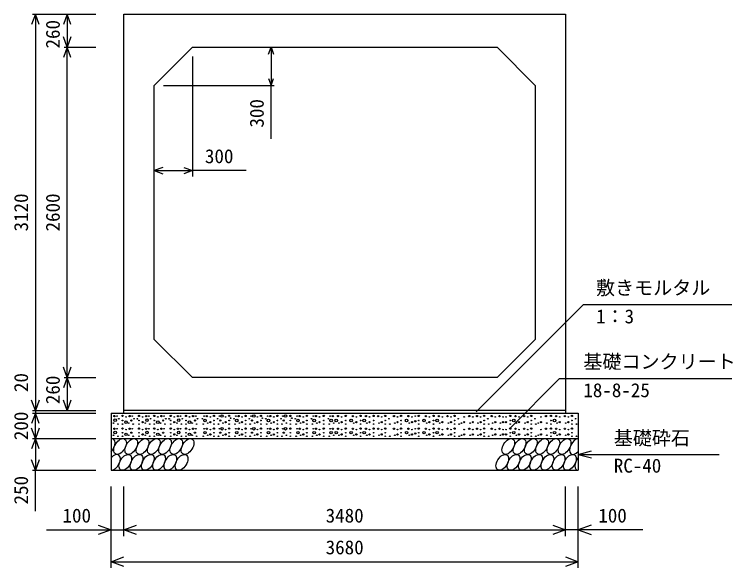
# Model space of a CAD drawing. Units: millimetres, scale not verified. Extents: x -100800 to 100800, y -35640 to 35640.
# Drawn here: x 73956 to 79553, y -13217 to -8860 of the extents above; entities that cross this region are included whole.
import ezdxf
from ezdxf.enums import TextEntityAlignment as Align

# ---------------------------------------------------------------- set-up
doc = ezdxf.new("R2010")
doc.units = ezdxf.units.MM
doc.header["$LTSCALE"] = 120
for name, color, linetype, lineweight in [('0-0_DIM', 7, 'Continuous', 25), ('0-2_HATCH', 6, 'Continuous', 25), ('0-5_OUTLINE', 3, 'Continuous', 25)]:
    doc.layers.add(name, color=color, linetype=linetype, lineweight=lineweight)
doc.styles.add('ＭＳ ゴシック', font='')
doc.styles.get('ＭＳ ゴシック').set_extended_font_data('MS Gothic')

msp = doc.modelspace()

# ---------------------------------------------------------------- linework, layer by layer
at = {"layer": '0-0_DIM'}
for p, q in [((74099, -8859.7), (74599.1, -8859.7)), ((74123, -8859.7), (74123, -11979.7)), ((74373, -8859.7), (74373, -9119.7)), ((74349, -9119.7), (74599.1, -9119.7)), ((74373, -11719.7), (74373, -9119.7)), ((75979.5, -9119.7), (75979.5, -9419.7)), ((75359.1, -9191.7), (75359.1, -10138.3)), ((75131.1, -9419.7), (76003.5, -9419.7)), ((75979.5, -9840.5), (75979.5, -9419.7)), ((75059.1, -10090.3), (75359.1, -10090.3)), ((75783.2, -10090.3), (75359.1, -10090.3)), ((78439, -11145.8), (77594.9, -11989.8)), ((78439, -11145.8), (79744.7, -11145.8)), ((74349, -11719.7), (74599.1, -11719.7)), ((74373, -11719.7), (74373, -11979.7)), ((78251.3, -11726.9), (77858.5, -12119.7)), ((78251.3, -11726.9), (80020.3, -11726.9)), ((74099, -11979.7), (74599.1, -11979.7)), ((74099, -11999.7), (74599.1, -11999.7)), ((74123, -11979.7), (74123, -11999.7)), ((74123, -12199.7), (74123, -11999.7)), ((74099, -12199.7), (74599.1, -12199.7)), ((74123, -12199.7), (74123, -12449.7)), ((78399.1, -12324.7), (78503.4, -12296.7)), ((78399.1, -12324.7), (79508, -12324.7)), ((78399.1, -12324.7), (78503.4, -12352.7)), ((74099, -12449.7), (74599.1, -12449.7)), ((74123, -12771.8), (74123, -12449.7)), ((74719.1, -13216.9), (74719.1, -12577.3)), ((74819.1, -12966.9), (74819.1, -12577.3)), ((78299.1, -12966.9), (78299.1, -12577.3)), ((78399.1, -13216.9), (78399.1, -12577.3)), ((74211.1, -12918.9), (74719.1, -12918.9)), ((74719.1, -12918.9), (74819.1, -12918.9)), ((74819.1, -12918.9), (78299.1, -12918.9)), ((74719.1, -13168.9), (78399.1, -13168.9))]:
    msp.add_line(p, q, dxfattribs=at)
for points in [[(74152.6, -8940.9), (74123, -8859.7), (74093.5, -8940.9)], [(74402.6, -8940.9), (74373, -8859.7), (74343.5, -8940.9)], [(74402.6, -9038.5), (74373, -9119.7), (74343.5, -9038.5)], [(74402.6, -9200.9), (74373, -9119.7), (74343.5, -9200.9)], [(75959.8, -9173.8), (75979.5, -9119.7), (75999.2, -9173.8)], [(75959.8, -9365.6), (75979.5, -9419.7), (75999.2, -9365.6)], [(75126.8, -10065.7), (75059.1, -10090.3), (75126.8, -10115)], [(75291.4, -10065.7), (75359.1, -10090.3), (75291.4, -10115)], [(74402.6, -11638.5), (74373, -11719.7), (74343.5, -11638.5)], [(74402.6, -11800.9), (74373, -11719.7), (74343.5, -11800.9)], [(74152.6, -11898.5), (74123, -11979.7), (74093.5, -11898.5)], [(74402.6, -11898.5), (74373, -11979.7), (74343.5, -11898.5)], [(74152.6, -12080.9), (74123, -11999.7), (74093.5, -12080.9)], [(74152.6, -12118.5), (74123, -12199.7), (74093.5, -12118.5)], [(74152.6, -12280.9), (74123, -12199.7), (74093.5, -12280.9)], [(74152.6, -12368.5), (74123, -12449.7), (74093.5, -12368.5)], [(74617.6, -12882), (74719.1, -12918.9), (74617.6, -12955.9)], [(74920.6, -12955.9), (74819.1, -12918.9), (74920.6, -12882)], [(78197.6, -12882), (78299.1, -12918.9), (78197.6, -12955.9)], [(78907.1, -12918.9), (78399.1, -12918.9), (78299.1, -12918.9)], [(78500.6, -12882), (78399.1, -12918.9), (78500.6, -12955.9)], [(74820.6, -13205.9), (74719.1, -13168.9), (74820.6, -13132)], [(78297.6, -13132), (78399.1, -13168.9), (78297.6, -13205.9)]]:
    msp.add_lwpolyline(points, dxfattribs=at)
at = {"layer": '0-2_HATCH'}
for centre, radius in [((74745.1, -12022.5), 5), ((74766.2, -12022.5), 2.5), ((74809.1, -12021.6), 5), ((74837.1, -12029.5), 2.5), ((74865.1, -12022.5), 5), ((74886.2, -12022.5), 2.5), ((74939.1, -12021.6), 5), ((74967.1, -12029.5), 2.5), ((74995.1, -12022.5), 5), ((75016.2, -12022.5), 2.5), ((75059.1, -12021.6), 5), ((75087.1, -12029.5), 2.5), ((75115.1, -12022.5), 5), ((75136.2, -12022.5), 2.5), ((75189.1, -12021.6), 5), ((75217.1, -12029.5), 2.5), ((75245.1, -12022.5), 5), ((75266.2, -12022.5), 2.5), ((75309.1, -12021.6), 5), ((75337.1, -12029.5), 2.5), ((75365.1, -12022.5), 5), ((75386.2, -12022.5), 2.5), ((75452, -12022.5), 2.5), ((75473.1, -12022.5), 5), ((75501.1, -12029.5), 2.5), ((75529.1, -12021.6), 5), ((75572, -12022.5), 2.5), ((75593.1, -12022.5), 10), ((75621.1, -12029.5), 2.5), ((75649.1, -12021.6), 5), ((75702, -12022.5), 2.5), ((75723.1, -12022.5), 5), ((75751.1, -12029.5), 2.5), ((75779.1, -12021.6), 5), ((75822, -12022.5), 2.5), ((75843.1, -12022.5), 10), ((75871.1, -12029.5), 2.5), ((75899.1, -12021.6), 5), ((75952, -12022.5), 2.5), ((75973.1, -12022.5), 5), ((76001.1, -12029.5), 2.5), ((76029.1, -12021.6), 5), ((76072, -12022.5), 2.5), ((76093.1, -12022.5), 10), ((76131, -12021.6), 5), ((76183.9, -12022.5), 2.5), ((76204.9, -12022.5), 5), ((76232.9, -12029.5), 2.5), ((76261, -12021.6), 5), ((76311.9, -12022.5), 2.5), ((76332.9, -12022.5), 5), ((76361, -12029.5), 2.5), ((76393.9, -12021.6), 5), ((76444.8, -12022.5), 2.5), ((76465.9, -12022.5), 5), ((76506.5, -12022.5), 5), ((76534.6, -12029.5), 2.5), ((76567.5, -12021.6), 5), ((76623.4, -12022.5), 5), ((76651.4, -12029.5), 2.5), ((76684.3, -12021.6), 5), ((76726.1, -12022.5), 5), ((76754.1, -12029.5), 2.5), ((76787, -12021.6), 5), ((76822.3, -12022.5), 5), ((76850.3, -12029.5), 2.5), ((76878.4, -12021.6), 5), ((76947.1, -12022.5), 5), ((76975.1, -12029.5), 2.5), ((77003.2, -12021.6), 5), ((77060.5, -12022.5), 5), ((77088.6, -12029.5), 2.5), ((77114.7, -12022.5), 2.5), ((77142, -12021.6), 5), ((77197.9, -12022.5), 5), ((77226, -12029.5), 2.5), ((77258.9, -12021.6), 5), ((77300.6, -12022.5), 5), ((77328.7, -12029.5), 2.5), ((77368.4, -12022.5), 5), ((77396.4, -12029.5), 2.5), ((77424.5, -12021.6), 5), ((77500.4, -12029.5), 2.5), ((77540.2, -12022.5), 5), ((77568.2, -12029.5), 2.5), ((77601.3, -12022.5), 5), ((77629.3, -12029.5), 2.5), ((77657.3, -12021.6), 5), ((77716.9, -12022.5), 5), ((77745, -12029.5), 2.5), ((77778, -12022.5), 5), ((77806.1, -12029.5), 2.5), ((77830, -12029.5), 2.5), ((77862.9, -12021.6), 5), ((77904.6, -12022.5), 5), ((77932.6, -12029.5), 2.5), ((77972.4, -12022.5), 5), ((78000.4, -12029.5), 2.5), ((78028.5, -12021.6), 5), ((78104.4, -12029.5), 2.5), ((78144.1, -12022.5), 5), ((78183.2, -12021.6), 5), ((78225, -12022.5), 5), ((78253, -12029.5), 2.5), ((78292.8, -12022.5), 5), ((78320.8, -12029.5), 2.5), ((78348.8, -12021.6), 5), ((74738.1, -12077.7), 2.5), ((74751.7, -12055.5), 10), ((74773.2, -12085.6), 2.5), ((74780.2, -12043.5), 2.5), ((74809.1, -12057.5), 2.5), ((74809.1, -12085.6), 2.5), ((74837.1, -12070.7), 10), ((74858.1, -12077.7), 2.5), ((74879.2, -12057.5), 5), ((74893.2, -12085.6), 2.5), ((74900.2, -12043.5), 2.5), ((74926.7, -12044.4), 2.5), ((74939.1, -12057.5), 2.5), ((74939.1, -12085.6), 2.5), ((74967.1, -12070.7), 5), ((74988.1, -12077.7), 2.5), ((75001.7, -12055.5), 10), ((75023.2, -12085.6), 2.5), ((75030.2, -12043.5), 2.5), ((75059.1, -12057.5), 2.5), ((75059.1, -12085.6), 2.5), ((75087.1, -12070.7), 10), ((75108.1, -12077.7), 2.5), ((75129.2, -12057.5), 5), ((75143.2, -12085.6), 2.5), ((75150.2, -12043.5), 2.5), ((75176.7, -12044.4), 2.5), ((75189.1, -12057.5), 2.5), ((75189.1, -12085.6), 2.5), ((75217.1, -12070.7), 5), ((75238.1, -12077.7), 2.5), ((75251.7, -12055.5), 10), ((75273.2, -12085.6), 2.5), ((75280.2, -12043.5), 2.5), ((75309.1, -12057.5), 2.5), ((75309.1, -12085.6), 2.5), ((75337.1, -12070.7), 10), ((75358.1, -12077.7), 2.5), ((75379.2, -12057.5), 5), ((75393.2, -12085.6), 2.5), ((75400.2, -12043.5), 2.5), ((75438, -12043.5), 2.5), ((75445, -12085.6), 2.5), ((75459, -12057.5), 10), ((75480.1, -12077.7), 2.5), ((75501.1, -12070.7), 5), ((75529.1, -12057.5), 2.5), ((75529.1, -12085.6), 2.5), ((75558, -12043.5), 2.5), ((75565, -12085.6), 2.5), ((75579, -12057.5), 5), ((75600.1, -12077.7), 2.5), ((75621.1, -12070.7), 5), ((75649.1, -12057.5), 2.5), ((75649.1, -12085.6), 2.5), ((75660.5, -12039.2), 2.5), ((75688, -12043.5), 2.5), ((75695, -12085.6), 2.5), ((75709, -12057.5), 10), ((75730.1, -12077.7), 2.5), ((75751.1, -12070.7), 5), ((75779.1, -12057.5), 2.5), ((75779.1, -12085.6), 2.5), ((75808, -12043.5), 2.5), ((75815, -12085.6), 2.5), ((75829, -12057.5), 5), ((75850.1, -12077.7), 2.5), ((75871.1, -12070.7), 5), ((75899.1, -12057.5), 2.5), ((75899.1, -12085.6), 2.5), ((75910.5, -12039.2), 2.5), ((75938, -12043.5), 2.5), ((75945, -12085.6), 2.5), ((75959, -12057.5), 10), ((75980.1, -12077.7), 2.5), ((76001.1, -12070.7), 5), ((76029.1, -12057.5), 2.5), ((76029.1, -12085.6), 2.5), ((76058, -12043.5), 2.5), ((76065, -12085.6), 2.5), ((76079, -12057.5), 5), ((76100.1, -12077.7), 2.5), ((76131, -12057.5), 2.5), ((76131, -12085.6), 2.5), ((76142.3, -12039.2), 2.5), ((76169.8, -12043.5), 2.5), ((76176.8, -12085.6), 2.5), ((76190.9, -12057.5), 10), ((76211.9, -12077.7), 2.5), ((76232.9, -12070.7), 5), ((76261, -12057.5), 2.5), ((76261, -12085.6), 2.5), ((76297.9, -12043.5), 2.5), ((76304.9, -12085.6), 2.5), ((76318.9, -12057.5), 10), ((76340, -12077.7), 2.5), ((76361, -12070.7), 5), ((76393.9, -12057.5), 2.5), ((76393.9, -12085.6), 2.5), ((76430.8, -12043.5), 2.5), ((76437.8, -12085.6), 2.5), ((76451.9, -12057.5), 10), ((76472.9, -12077.7), 2.5), ((76492.5, -12057.5), 10), ((76513.6, -12077.7), 2.5), ((76534.6, -12070.7), 5), ((76567.5, -12057.5), 2.5), ((76567.5, -12085.6), 2.5), ((76609.4, -12057.5), 10), ((76630.4, -12077.7), 2.5), ((76651.4, -12070.7), 5), ((76684.3, -12057.5), 2.5), ((76684.3, -12085.6), 2.5), ((76712.1, -12057.5), 10), ((76733.1, -12077.7), 2.5), ((76754.1, -12070.7), 5), ((76787, -12057.5), 2.5), ((76787, -12085.6), 2.5), ((76829.3, -12077.7), 2.5), ((76850.3, -12070.7), 5), ((76878.4, -12057.5), 2.5), ((76878.4, -12085.6), 2.5), ((76907.2, -12043.5), 2.5), ((76914.2, -12085.6), 2.5), ((76954.1, -12077.7), 2.5), ((76975.1, -12070.7), 5), ((77003.2, -12057.5), 2.5), ((77003.2, -12085.6), 2.5), ((77046.5, -12057.5), 10), ((77067.5, -12077.7), 2.5), ((77088.6, -12070.7), 5), ((77114.7, -12063.7), 5), ((77142, -12057.5), 2.5), ((77142, -12085.6), 2.5), ((77183.9, -12057.5), 10), ((77205, -12077.7), 2.5), ((77226, -12070.7), 5), ((77258.9, -12057.5), 2.5), ((77258.9, -12085.6), 2.5), ((77286.6, -12057.5), 10), ((77307.6, -12077.7), 2.5), ((77328.7, -12070.7), 5), ((77375.4, -12077.7), 2.5), ((77396.4, -12070.7), 5), ((77424.5, -12057.5), 2.5), ((77424.5, -12085.6), 2.5), ((77453.4, -12043.5), 2.5), ((77460.4, -12085.6), 2.5), ((77479.4, -12077.7), 2.5), ((77500.4, -12070.7), 5), ((77547.2, -12077.7), 2.5), ((77568.2, -12070.7), 5), ((77608.3, -12077.7), 2.5), ((77629.3, -12070.7), 5), ((77657.3, -12057.5), 2.5), ((77657.3, -12085.6), 2.5), ((77686.2, -12043.5), 2.5), ((77693.2, -12085.6), 2.5), ((77724, -12077.7), 2.5), ((77745, -12070.7), 5), ((77785, -12077.7), 2.5), ((77806.1, -12070.7), 5), ((77830, -12070.7), 5), ((77862.9, -12057.5), 2.5), ((77862.9, -12085.6), 2.5), ((77890.6, -12057.5), 10), ((77911.6, -12077.7), 2.5), ((77932.6, -12070.7), 5), ((77979.4, -12077.7), 2.5), ((78000.4, -12070.7), 5), ((78028.5, -12057.5), 2.5), ((78028.5, -12085.6), 2.5), ((78057.3, -12043.5), 2.5), ((78064.3, -12085.6), 2.5), ((78083.4, -12077.7), 2.5), ((78104.4, -12070.7), 5), ((78151.1, -12077.7), 2.5), ((78183.2, -12057.5), 2.5), ((78183.2, -12085.6), 2.5), ((78211, -12057.5), 10), ((78232, -12077.7), 2.5), ((78253, -12070.7), 5), ((78299.8, -12077.7), 2.5), ((78320.8, -12070.7), 5), ((78348.8, -12057.5), 2.5), ((78348.8, -12085.6), 2.5), ((78377.7, -12043.5), 2.5), ((78384.7, -12085.6), 2.5), ((74745.1, -12122.5), 5), ((74751.7, -12151.6), 10), ((74766.2, -12122.5), 2.5), ((74809.1, -12121.6), 5), ((74837.1, -12129.5), 2.5), ((74865.1, -12122.5), 5), ((74886.2, -12122.5), 2.5), ((74939.1, -12121.6), 5), ((74967.1, -12129.5), 2.5), ((74995.1, -12122.5), 5), ((75001.7, -12151.6), 10), ((75016.2, -12122.5), 2.5), ((75059.1, -12121.6), 5), ((75087.1, -12129.5), 2.5), ((75115.1, -12122.5), 5), ((75136.2, -12122.5), 2.5), ((75189.1, -12121.6), 5), ((75217.1, -12129.5), 2.5), ((75245.1, -12122.5), 5), ((75251.7, -12151.6), 10), ((75266.2, -12122.5), 2.5), ((75309.1, -12121.6), 5), ((75337.1, -12129.5), 2.5), ((75365.1, -12122.5), 5), ((75386.2, -12122.5), 2.5), ((75459, -12153.6), 10), ((75452, -12122.5), 2.5), ((75473.1, -12122.5), 5), ((75501.1, -12129.5), 2.5), ((75529.1, -12121.6), 5), ((75572, -12122.5), 2.5), ((75593.1, -12122.5), 10), ((75621.1, -12129.5), 2.5), ((75649.1, -12121.6), 5), ((75709, -12153.6), 10), ((75702, -12122.5), 2.5), ((75723.1, -12122.5), 5), ((75751.1, -12129.5), 2.5), ((75779.1, -12121.6), 5), ((75822, -12122.5), 2.5), ((75843.1, -12122.5), 10), ((75871.1, -12129.5), 2.5), ((75899.1, -12121.6), 5), ((75959, -12153.6), 10), ((75952, -12122.5), 2.5), ((75973.1, -12122.5), 5), ((76001.1, -12129.5), 2.5), ((76029.1, -12121.6), 5), ((76072, -12122.5), 2.5), ((76093.1, -12122.5), 10), ((76131, -12121.6), 5), ((76190.9, -12153.6), 10), ((76183.9, -12122.5), 2.5), ((76204.9, -12122.5), 5), ((76232.9, -12129.5), 2.5), ((76261, -12121.6), 5), ((76318.9, -12153.6), 10), ((76311.9, -12122.5), 2.5), ((76332.9, -12122.5), 5), ((76361, -12129.5), 2.5), ((76393.9, -12121.6), 5), ((76451.9, -12153.6), 10), ((76444.8, -12122.5), 2.5), ((76465.9, -12122.5), 5), ((76492.5, -12153.6), 10), ((76506.5, -12122.5), 5), ((76534.6, -12129.5), 2.5), ((76567.5, -12121.6), 5), ((76609.4, -12153.6), 10), ((76623.4, -12122.5), 5), ((76651.4, -12129.5), 2.5), ((76684.3, -12121.6), 5), ((76712.1, -12153.6), 10), ((76726.1, -12122.5), 5), ((76754.1, -12129.5), 2.5), ((76787, -12121.6), 5), ((76822.3, -12122.5), 5), ((76850.3, -12129.5), 2.5), ((76878.4, -12121.6), 5), ((76947.1, -12122.5), 5), ((76975.1, -12129.5), 2.5), ((77003.2, -12121.6), 5), ((77046.5, -12153.6), 10), ((77060.5, -12122.5), 5), ((77088.6, -12129.5), 2.5), ((77114.7, -12122.5), 2.5), ((77142, -12121.6), 5), ((77183.9, -12153.6), 10), ((77197.9, -12122.5), 5), ((77226, -12129.5), 2.5), ((77258.9, -12121.6), 5), ((77286.6, -12153.6), 10), ((77300.6, -12122.5), 5), ((77328.7, -12129.5), 2.5), ((77368.4, -12122.5), 5), ((77396.4, -12129.5), 2.5), ((77424.5, -12121.6), 5), ((77500.4, -12129.5), 2.5), ((77540.2, -12122.5), 5), ((77568.2, -12129.5), 2.5), ((77601.3, -12122.5), 5), ((77629.3, -12129.5), 2.5), ((77657.3, -12121.6), 5), ((77716.9, -12122.5), 5), ((77745, -12129.5), 2.5), ((77778, -12122.5), 5), ((77806.1, -12129.5), 2.5), ((77830, -12129.5), 2.5), ((77862.9, -12121.6), 5), ((77890.6, -12153.6), 10), ((77904.6, -12122.5), 5), ((77932.6, -12129.5), 2.5), ((77972.4, -12122.5), 5), ((78000.4, -12129.5), 2.5), ((78028.5, -12121.6), 5), ((78104.4, -12129.5), 2.5), ((78144.1, -12122.5), 5), ((78183.2, -12121.6), 5), ((78211, -12153.6), 10), ((78225, -12122.5), 5), ((78253, -12129.5), 2.5), ((78292.8, -12122.5), 5), ((78320.8, -12129.5), 2.5), ((78348.8, -12121.6), 5), ((74738.1, -12173.8), 2.5), ((74773.2, -12181.6), 2.5), ((74809.1, -12153.6), 2.5), ((74809.1, -12181.6), 2.5), ((74837.1, -12166.8), 10), ((74858.1, -12173.8), 2.5), ((74879.2, -12153.6), 5), ((74893.2, -12181.6), 2.5), ((74939.1, -12153.6), 2.5), ((74939.1, -12181.6), 2.5), ((74967.1, -12166.8), 5), ((74988.1, -12173.8), 2.5), ((75023.2, -12181.6), 2.5), ((75059.1, -12153.6), 2.5), ((75059.1, -12181.6), 2.5), ((75087.1, -12166.8), 10), ((75108.1, -12173.8), 2.5), ((75129.2, -12153.6), 5), ((75143.2, -12181.6), 2.5), ((75189.1, -12153.6), 2.5), ((75189.1, -12181.6), 2.5), ((75217.1, -12166.8), 5), ((75238.1, -12173.8), 2.5), ((75273.2, -12181.6), 2.5), ((75309.1, -12153.6), 2.5), ((75309.1, -12181.6), 2.5), ((75337.1, -12166.8), 10), ((75358.1, -12173.8), 2.5), ((75379.2, -12153.6), 5), ((75393.2, -12181.6), 2.5), ((75445, -12181.6), 2.5), ((75480.1, -12173.8), 2.5), ((75501.1, -12166.8), 5), ((75529.1, -12153.6), 2.5), ((75529.1, -12181.6), 2.5), ((75565, -12181.6), 2.5), ((75579, -12153.6), 5), ((75600.1, -12173.8), 2.5), ((75621.1, -12166.8), 5), ((75649.1, -12153.6), 2.5), ((75649.1, -12181.6), 2.5), ((75695, -12181.6), 2.5), ((75730.1, -12173.8), 2.5), ((75751.1, -12166.8), 5), ((75779.1, -12153.6), 2.5), ((75779.1, -12181.6), 2.5), ((75815, -12181.6), 2.5), ((75829, -12153.6), 5), ((75850.1, -12173.8), 2.5), ((75871.1, -12166.8), 5), ((75899.1, -12153.6), 2.5), ((75899.1, -12181.6), 2.5), ((75945, -12181.6), 2.5), ((75980.1, -12173.8), 2.5), ((76001.1, -12166.8), 5), ((76029.1, -12153.6), 2.5), ((76029.1, -12181.6), 2.5), ((76065, -12181.6), 2.5), ((76079, -12153.6), 5), ((76100.1, -12173.8), 2.5), ((76131, -12153.6), 2.5), ((76131, -12181.6), 2.5), ((76176.8, -12181.6), 2.5), ((76211.9, -12173.8), 2.5), ((76232.9, -12166.8), 5), ((76261, -12153.6), 2.5), ((76261, -12181.6), 2.5), ((76304.9, -12181.6), 2.5), ((76340, -12173.8), 2.5), ((76361, -12166.8), 5), ((76393.9, -12153.6), 2.5), ((76393.9, -12181.6), 2.5), ((76437.8, -12181.6), 2.5), ((76472.9, -12173.8), 2.5), ((76513.6, -12173.8), 2.5), ((76534.6, -12166.8), 5), ((76567.5, -12153.6), 2.5), ((76567.5, -12181.6), 2.5), ((76630.4, -12173.8), 2.5), ((76651.4, -12166.8), 5), ((76684.3, -12153.6), 2.5), ((76684.3, -12181.6), 2.5), ((76733.1, -12173.8), 2.5), ((76754.1, -12166.8), 5), ((76787, -12153.6), 2.5), ((76787, -12181.6), 2.5), ((76829.3, -12173.8), 2.5), ((76850.3, -12166.8), 5), ((76878.4, -12153.6), 2.5), ((76878.4, -12181.6), 2.5), ((76914.2, -12181.6), 2.5), ((76954.1, -12173.8), 2.5), ((76975.1, -12166.8), 5), ((77003.2, -12153.6), 2.5), ((77003.2, -12181.6), 2.5), ((77067.5, -12173.8), 2.5), ((77088.6, -12166.8), 5), ((77114.7, -12159.8), 5), ((77142, -12153.6), 2.5), ((77142, -12181.6), 2.5), ((77205, -12173.8), 2.5), ((77226, -12166.8), 5), ((77258.9, -12153.6), 2.5), ((77258.9, -12181.6), 2.5), ((77307.6, -12173.8), 2.5), ((77328.7, -12166.8), 5), ((77375.4, -12173.8), 2.5), ((77396.4, -12166.8), 5), ((77424.5, -12153.6), 2.5), ((77424.5, -12181.6), 2.5), ((77460.4, -12181.6), 2.5), ((77479.4, -12173.8), 2.5), ((77500.4, -12166.8), 5), ((77547.2, -12173.8), 2.5), ((77568.2, -12166.8), 5), ((77608.3, -12173.8), 2.5), ((77629.3, -12166.8), 5), ((77657.3, -12153.6), 2.5), ((77657.3, -12181.6), 2.5), ((77693.2, -12181.6), 2.5), ((77724, -12173.8), 2.5), ((77745, -12166.8), 5), ((77785, -12173.8), 2.5), ((77806.1, -12166.8), 5), ((77830, -12166.8), 5), ((77862.9, -12153.6), 2.5), ((77862.9, -12181.6), 2.5), ((77911.6, -12173.8), 2.5), ((77932.6, -12166.8), 5), ((77979.4, -12173.8), 2.5), ((78000.4, -12166.8), 5), ((78028.5, -12153.6), 2.5), ((78028.5, -12181.6), 2.5), ((78064.3, -12181.6), 2.5), ((78083.4, -12173.8), 2.5), ((78104.4, -12166.8), 5), ((78151.1, -12173.8), 2.5), ((78183.2, -12153.6), 2.5), ((78183.2, -12181.6), 2.5), ((78232, -12173.8), 2.5), ((78253, -12166.8), 5), ((78299.8, -12173.8), 2.5), ((78320.8, -12166.8), 5), ((78348.8, -12153.6), 2.5), ((78348.8, -12181.6), 2.5), ((78384.7, -12181.6), 2.5)]:
    msp.add_circle(centre, radius, dxfattribs=at)
for centre, start_param, end_param in [((74700.8, -12262.2), 4.335544, 6.724593), ((78379.8, -12262.2), 0.419949, 4.357003), ((74742.3, -12387.2), 3.496422, 7.58605), ((78421.4, -12387.2), 1.28053, 3.496422)]:
    msp.add_ellipse(centre, major_axis=(36.4, 58.9), ratio=0.5792, start_param=start_param, end_param=end_param, dxfattribs=at)
for centre in [(74789.5, -12262.2), (74878.2, -12262.2), (74966.9, -12262.2), (75055.6, -12262.2), (75144.3, -12262.2), (75233, -12262.2), (75321.6, -12262.2), (77847.6, -12262.2), (77936.3, -12262.2), (78025, -12262.2), (78113.7, -12262.2), (78202.4, -12262.2), (78291.1, -12262.2), (74831, -12387.2), (74919.7, -12387.2), (75008.4, -12387.2), (75097.1, -12387.2), (75185.8, -12387.2), (75274.5, -12387.2), (77800.5, -12387.2), (77889.2, -12387.2), (77977.9, -12387.2), (78066.6, -12387.2), (78155.3, -12387.2), (78244, -12387.2), (78332.7, -12387.2)]:
    msp.add_ellipse(centre, major_axis=(36.4, 58.9), ratio=0.5792, dxfattribs=at)
at = {"layer": '0-5_OUTLINE'}
for p, q in [((74819.1, -11999.7), (74819.1, -8859.7)), ((75359.1, -9119.7), (75059.1, -9419.7)), ((75359.1, -9119.7), (77759.1, -9119.7)), ((78059.1, -9419.7), (77759.1, -9119.7)), ((75059.1, -11419.7), (75059.1, -9419.7)), ((78059.1, -9419.7), (78059.1, -11419.7)), ((75059.1, -11419.7), (75359.1, -11719.7)), ((77759.1, -11719.7), (78059.1, -11419.7)), ((77759.1, -11719.7), (75359.1, -11719.7)), ((74719.1, -11999.7), (74719.1, -12449.7)), ((74719.1, -11999.7), (78399.1, -11999.7)), ((78299.1, -11979.7), (74819.1, -11979.7)), ((78399.1, -11999.7), (78399.1, -12449.7)), ((74719.1, -12199.7), (78399.1, -12199.7)), ((74719.1, -12449.7), (78399.1, -12449.7))]:
    msp.add_line(p, q, dxfattribs=at)
msp.add_lwpolyline([(74819.1, -8859.7), (78299.1, -8859.7), (78299.1, -11999.7)], dxfattribs=at)

# ---------------------------------------------------------------- texts
at = {"layer": '0-0_DIM', "style": 'ＭＳ ゴシック'}
for s, p in [('260', (74348, -9129.4)), ('300', (75954.5, -9752)), ('3120', (74098, -10569.7)), ('2600', (74348, -10569.7)), ('20', (74098, -11833.8)), ('260', (74348, -11928.9)), ('200', (74098, -12212.2)), ('250', (74098, -12718.5))]:
    msp.add_text(s, height=110, rotation=90, dxfattribs=at).set_placement(p, align=Align.BOTTOM_LEFT)
for s, p in [('300', (75458.3, -10065.3)), ('敷きモルタル', (78538.6, -11100.8)), ('1：3', (78538.6, -11326)), ('基礎コンクリート', (78438.6, -11682)), ('18-8-25', (78438.6, -11907.1)), ('基礎砕石', (78678.3, -12283.5)), ('RC-40', (78678.3, -12501.1)), ('100', (74336.7, -12893.9)), ('3480', (76409.1, -12893.9)), ('100', (78556.5, -12893.9)), ('3680', (76409.1, -13143.9))]:
    msp.add_text(s, height=110, dxfattribs=at).set_placement(p, align=Align.BOTTOM_LEFT)

doc.saveas('drawing.dxf')
